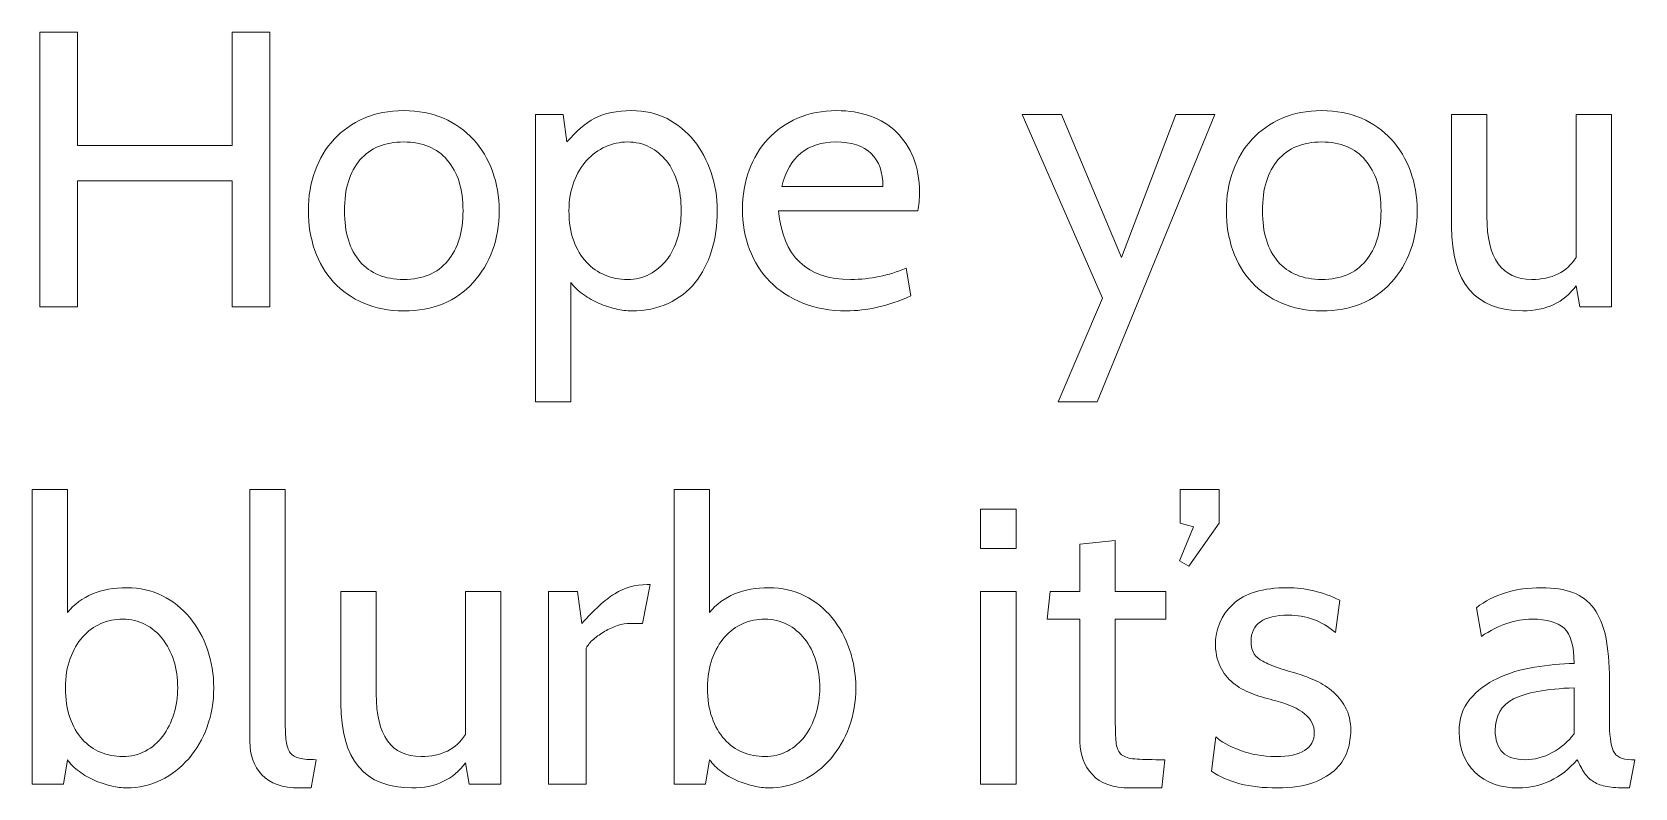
# Model space of a CAD drawing. Header units: centimetres. Extents: x -24 to 24.1, y -20.7 to 0.5.
# Drawn here: x 3.5715 to 4.0047, y -17.5064 to -17.3022 of the extents above; entities that cross this region are included whole.
import ezdxf

# ---------------------------------------------------------------- set-up
doc = ezdxf.new("R2010")
doc.units = ezdxf.units.CM
doc.header["$MEASUREMENT"] = 0
doc.layers.add('Layer 1', color=7, linetype='Continuous')

msp = doc.modelspace()

# ---------------------------------------------------------------- linework, layer by layer
at = {"layer": 'Layer 1', "color": 250, "lineweight": 9}
for points, knots in [([(3.6358, -17.37646), (3.6358, -17.37646), (3.62562, -17.37646), (3.62562, -17.37646), (3.62562, -17.37646), (3.62562, -17.37646), (3.62562, -17.34241), (3.62562, -17.34241), (3.62562, -17.34241), (3.62562, -17.34241), (3.58383, -17.34241), (3.58383, -17.34241), (3.58383, -17.34241), (3.58383, -17.34241), (3.58383, -17.37646), (3.58383, -17.37646), (3.58383, -17.37646), (3.58383, -17.37646), (3.57365, -17.37646), (3.57365, -17.37646), (3.57365, -17.37646), (3.57365, -17.37646), (3.57365, -17.30222), (3.57365, -17.30222), (3.57365, -17.30222), (3.57365, -17.30222), (3.58383, -17.30222), (3.58383, -17.30222), (3.58383, -17.30222), (3.58383, -17.30222), (3.58383, -17.33287), (3.58383, -17.33287), (3.58383, -17.33287), (3.58383, -17.33287), (3.62562, -17.33287), (3.62562, -17.33287), (3.62562, -17.33287), (3.62562, -17.33287), (3.62562, -17.30222), (3.62562, -17.30222), (3.62562, -17.30222), (3.62562, -17.30222), (3.6358, -17.30222), (3.6358, -17.30222), (3.6358, -17.30222), (3.6358, -17.30222), (3.6358, -17.37646), (3.6358, -17.37646)], [0, 0, 0, 0, 0.076923, 0.076923, 0.076923, 0.076923, 0.153846, 0.153846, 0.153846, 0.153846, 0.230769, 0.230769, 0.230769, 0.230769, 0.307692, 0.307692, 0.307692, 0.307692, 0.384615, 0.384615, 0.384615, 0.384615, 0.461538, 0.461538, 0.461538, 0.461538, 0.538462, 0.538462, 0.538462, 0.538462, 0.615385, 0.615385, 0.615385, 0.615385, 0.692308, 0.692308, 0.692308, 0.692308, 0.769231, 0.769231, 0.769231, 0.769231, 0.846154, 0.846154, 0.846154, 0.846154, 1, 1, 1, 1]), ([(3.69073, -17.36988), (3.68614, -17.37497), (3.67988, -17.37752), (3.67196, -17.37752), (3.67196, -17.37752), (3.66793, -17.37752), (3.66433, -17.37683), (3.66115, -17.37545), (3.66115, -17.37545), (3.65796, -17.37407), (3.65526, -17.37218), (3.65303, -17.36978), (3.65303, -17.36978), (3.65081, -17.36737), (3.64911, -17.36451), (3.64794, -17.36119), (3.64794, -17.36119), (3.64678, -17.35786), (3.64619, -17.35429), (3.64619, -17.35047), (3.64619, -17.35047), (3.64619, -17.34658), (3.64679, -17.343), (3.648, -17.33971), (3.648, -17.33971), (3.6492, -17.33642), (3.65091, -17.33358), (3.65314, -17.33117), (3.65314, -17.33117), (3.65537, -17.32877), (3.65807, -17.32688), (3.66125, -17.3255), (3.66125, -17.3255), (3.66443, -17.32412), (3.668, -17.32343), (3.67196, -17.32343), (3.67196, -17.32343), (3.67592, -17.32343), (3.67949, -17.32412), (3.68268, -17.3255), (3.68268, -17.3255), (3.68586, -17.32688), (3.68856, -17.32879), (3.69079, -17.33123), (3.69079, -17.33123), (3.69302, -17.33366), (3.69473, -17.33653), (3.69593, -17.33982), (3.69593, -17.33982), (3.69713, -17.3431), (3.69774, -17.34666), (3.69774, -17.35047), (3.69774, -17.35047), (3.69774, -17.35825), (3.6954, -17.36472), (3.69073, -17.36988)], [0, 0, 0, 0, 0.066667, 0.066667, 0.066667, 0.066667, 0.133333, 0.133333, 0.133333, 0.133333, 0.2, 0.2, 0.2, 0.2, 0.266667, 0.266667, 0.266667, 0.266667, 0.333333, 0.333333, 0.333333, 0.333333, 0.4, 0.4, 0.4, 0.4, 0.466667, 0.466667, 0.466667, 0.466667, 0.533333, 0.533333, 0.533333, 0.533333, 0.6, 0.6, 0.6, 0.6, 0.666667, 0.666667, 0.666667, 0.666667, 0.733333, 0.733333, 0.733333, 0.733333, 0.8, 0.8, 0.8, 0.8, 0.866667, 0.866667, 0.866667, 0.866667, 1, 1, 1, 1]), ([(3.73348, -17.37752), (3.7322, -17.37752), (3.73081, -17.37734), (3.72929, -17.37699), (3.72929, -17.37699), (3.72777, -17.37663), (3.72626, -17.37614), (3.72478, -17.3755), (3.72478, -17.3755), (3.72329, -17.37487), (3.72188, -17.37407), (3.72054, -17.37312), (3.72054, -17.37312), (3.71919, -17.37216), (3.71806, -17.37108), (3.71714, -17.36988), (3.71714, -17.36988), (3.71714, -17.36988), (3.71714, -17.40212), (3.71714, -17.40212), (3.71714, -17.40212), (3.71714, -17.40212), (3.7076, -17.40212), (3.7076, -17.40212), (3.7076, -17.40212), (3.7076, -17.40212), (3.7076, -17.32449), (3.7076, -17.32449), (3.7076, -17.32449), (3.7076, -17.32449), (3.71502, -17.32449), (3.71502, -17.32449), (3.71502, -17.32449), (3.71502, -17.32449), (3.71608, -17.33191), (3.71608, -17.33191), (3.71608, -17.33191), (3.71849, -17.32902), (3.721, -17.32688), (3.72361, -17.3255), (3.72361, -17.3255), (3.72623, -17.32412), (3.72955, -17.32343), (3.73358, -17.32343), (3.73358, -17.32343), (3.73712, -17.32343), (3.7403, -17.32415), (3.74313, -17.3256), (3.74313, -17.3256), (3.74595, -17.32705), (3.74838, -17.32903), (3.75039, -17.33154), (3.75039, -17.33154), (3.75241, -17.33405), (3.75396, -17.33693), (3.75506, -17.34019), (3.75506, -17.34019), (3.75615, -17.34344), (3.7567, -17.34687), (3.7567, -17.35047), (3.7567, -17.35047), (3.7567, -17.35436), (3.75619, -17.35797), (3.75516, -17.36129), (3.75516, -17.36129), (3.75414, -17.36461), (3.75265, -17.36748), (3.75071, -17.36988), (3.75071, -17.36988), (3.74877, -17.37229), (3.74634, -17.37416), (3.74344, -17.3755), (3.74344, -17.3755), (3.74055, -17.37685), (3.73722, -17.37752), (3.73348, -17.37752)], [0, 0, 0, 0, 0.05, 0.05, 0.05, 0.05, 0.1, 0.1, 0.1, 0.1, 0.15, 0.15, 0.15, 0.15, 0.2, 0.2, 0.2, 0.2, 0.25, 0.25, 0.25, 0.25, 0.3, 0.3, 0.3, 0.3, 0.35, 0.35, 0.35, 0.35, 0.4, 0.4, 0.4, 0.4, 0.45, 0.45, 0.45, 0.45, 0.5, 0.5, 0.5, 0.5, 0.55, 0.55, 0.55, 0.55, 0.6, 0.6, 0.6, 0.6, 0.65, 0.65, 0.65, 0.65, 0.7, 0.7, 0.7, 0.7, 0.75, 0.75, 0.75, 0.75, 0.8, 0.8, 0.8, 0.8, 0.85, 0.85, 0.85, 0.85, 0.9, 0.9, 0.9, 0.9, 1, 1, 1, 1]), ([(3.8109, -17.35047), (3.8109, -17.35047), (3.77325, -17.35047), (3.77325, -17.35047), (3.77325, -17.35047), (3.77438, -17.36285), (3.78088, -17.36903), (3.79276, -17.36903), (3.79276, -17.36903), (3.79806, -17.36903), (3.80305, -17.36801), (3.80771, -17.36596), (3.80771, -17.36596), (3.80771, -17.36596), (3.80899, -17.37349), (3.80899, -17.37349), (3.80899, -17.37349), (3.80284, -17.37617), (3.79704, -17.37752), (3.79159, -17.37752), (3.79159, -17.37752), (3.78721, -17.37752), (3.78327, -17.37681), (3.77977, -17.3754), (3.77977, -17.3754), (3.77627, -17.37398), (3.77332, -17.37206), (3.77091, -17.36962), (3.77091, -17.36962), (3.76851, -17.36718), (3.76667, -17.36428), (3.7654, -17.36092), (3.7654, -17.36092), (3.76413, -17.35756), (3.76349, -17.35394), (3.76349, -17.35005), (3.76349, -17.35005), (3.76349, -17.3463), (3.76409, -17.3428), (3.76529, -17.33955), (3.76529, -17.33955), (3.76649, -17.3363), (3.76819, -17.33349), (3.77038, -17.33112), (3.77038, -17.33112), (3.77258, -17.32875), (3.77524, -17.32688), (3.77839, -17.3255), (3.77839, -17.3255), (3.78154, -17.32412), (3.78505, -17.32343), (3.78894, -17.32343), (3.78894, -17.32343), (3.79227, -17.32343), (3.79531, -17.32393), (3.79806, -17.32491), (3.79806, -17.32491), (3.80082, -17.3259), (3.80317, -17.32735), (3.80512, -17.32926), (3.80512, -17.32926), (3.80706, -17.33117), (3.80858, -17.33349), (3.80968, -17.33621), (3.80968, -17.33621), (3.81077, -17.33893), (3.81132, -17.34199), (3.81132, -17.34538), (3.81132, -17.34538), (3.81132, -17.34736), (3.81118, -17.34906), (3.8109, -17.35047)], [0, 0, 0, 0, 0.052632, 0.052632, 0.052632, 0.052632, 0.105263, 0.105263, 0.105263, 0.105263, 0.157895, 0.157895, 0.157895, 0.157895, 0.210526, 0.210526, 0.210526, 0.210526, 0.263158, 0.263158, 0.263158, 0.263158, 0.315789, 0.315789, 0.315789, 0.315789, 0.368421, 0.368421, 0.368421, 0.368421, 0.421053, 0.421053, 0.421053, 0.421053, 0.473684, 0.473684, 0.473684, 0.473684, 0.526316, 0.526316, 0.526316, 0.526316, 0.578947, 0.578947, 0.578947, 0.578947, 0.631579, 0.631579, 0.631579, 0.631579, 0.684211, 0.684211, 0.684211, 0.684211, 0.736842, 0.736842, 0.736842, 0.736842, 0.789474, 0.789474, 0.789474, 0.789474, 0.842105, 0.842105, 0.842105, 0.842105, 0.894737, 0.894737, 0.894737, 0.894737, 1, 1, 1, 1]), ([(3.89118, -17.32449), (3.89118, -17.32449), (3.85936, -17.40212), (3.85936, -17.40212), (3.85936, -17.40212), (3.85936, -17.40212), (3.84876, -17.40212), (3.84876, -17.40212), (3.84876, -17.40212), (3.84876, -17.40212), (3.86074, -17.37412), (3.86074, -17.37412), (3.86074, -17.37412), (3.86074, -17.37412), (3.83911, -17.32449), (3.83911, -17.32449), (3.83911, -17.32449), (3.83911, -17.32449), (3.84971, -17.32449), (3.84971, -17.32449), (3.84971, -17.32449), (3.84971, -17.32449), (3.86594, -17.36309), (3.86594, -17.36309), (3.86594, -17.36309), (3.86594, -17.36309), (3.88057, -17.32449), (3.88057, -17.32449), (3.88057, -17.32449), (3.88057, -17.32449), (3.89118, -17.32449), (3.89118, -17.32449)], [0, 0, 0, 0, 0.111111, 0.111111, 0.111111, 0.111111, 0.222222, 0.222222, 0.222222, 0.222222, 0.333333, 0.333333, 0.333333, 0.333333, 0.444444, 0.444444, 0.444444, 0.444444, 0.555556, 0.555556, 0.555556, 0.555556, 0.666667, 0.666667, 0.666667, 0.666667, 0.777778, 0.777778, 0.777778, 0.777778, 1, 1, 1, 1]), ([(3.9388, -17.36988), (3.9342, -17.37497), (3.92794, -17.37752), (3.92003, -17.37752), (3.92003, -17.37752), (3.916, -17.37752), (3.91239, -17.37683), (3.90921, -17.37545), (3.90921, -17.37545), (3.90603, -17.37407), (3.90332, -17.37218), (3.9011, -17.36978), (3.9011, -17.36978), (3.89887, -17.36737), (3.89717, -17.36451), (3.896, -17.36119), (3.896, -17.36119), (3.89484, -17.35786), (3.89425, -17.35429), (3.89425, -17.35047), (3.89425, -17.35047), (3.89425, -17.34658), (3.89486, -17.343), (3.89606, -17.33971), (3.89606, -17.33971), (3.89726, -17.33642), (3.89897, -17.33358), (3.9012, -17.33117), (3.9012, -17.33117), (3.90343, -17.32877), (3.90613, -17.32688), (3.90931, -17.3255), (3.90931, -17.3255), (3.9125, -17.32412), (3.91607, -17.32343), (3.92003, -17.32343), (3.92003, -17.32343), (3.92399, -17.32343), (3.92756, -17.32412), (3.93074, -17.3255), (3.93074, -17.3255), (3.93392, -17.32688), (3.93662, -17.32879), (3.93885, -17.33123), (3.93885, -17.33123), (3.94108, -17.33366), (3.94279, -17.33653), (3.94399, -17.33982), (3.94399, -17.33982), (3.9452, -17.3431), (3.9458, -17.34666), (3.9458, -17.35047), (3.9458, -17.35047), (3.9458, -17.35825), (3.94346, -17.36472), (3.9388, -17.36988)], [0, 0, 0, 0, 0.066667, 0.066667, 0.066667, 0.066667, 0.133333, 0.133333, 0.133333, 0.133333, 0.2, 0.2, 0.2, 0.2, 0.266667, 0.266667, 0.266667, 0.266667, 0.333333, 0.333333, 0.333333, 0.333333, 0.4, 0.4, 0.4, 0.4, 0.466667, 0.466667, 0.466667, 0.466667, 0.533333, 0.533333, 0.533333, 0.533333, 0.6, 0.6, 0.6, 0.6, 0.666667, 0.666667, 0.666667, 0.666667, 0.733333, 0.733333, 0.733333, 0.733333, 0.8, 0.8, 0.8, 0.8, 0.866667, 0.866667, 0.866667, 0.866667, 1, 1, 1, 1]), ([(3.99829, -17.37646), (3.99829, -17.37646), (3.98981, -17.37646), (3.98981, -17.37646), (3.98981, -17.37646), (3.98981, -17.37646), (3.98875, -17.37073), (3.98875, -17.37073), (3.98875, -17.37073), (3.9855, -17.37525), (3.98069, -17.37752), (3.97433, -17.37752), (3.97433, -17.37752), (3.96153, -17.37752), (3.95513, -17.36992), (3.95513, -17.35472), (3.95513, -17.35472), (3.95513, -17.35472), (3.95513, -17.32449), (3.95513, -17.32449), (3.95513, -17.32449), (3.95513, -17.32449), (3.96467, -17.32449), (3.96467, -17.32449), (3.96467, -17.32449), (3.96467, -17.32449), (3.96467, -17.35206), (3.96467, -17.35206), (3.96467, -17.35206), (3.96467, -17.36338), (3.96871, -17.36903), (3.97677, -17.36903), (3.97677, -17.36903), (3.98228, -17.36903), (3.98627, -17.36705), (3.98875, -17.36309), (3.98875, -17.36309), (3.98875, -17.36309), (3.98875, -17.32449), (3.98875, -17.32449), (3.98875, -17.32449), (3.98875, -17.32449), (3.99829, -17.32449), (3.99829, -17.32449), (3.99829, -17.32449), (3.99829, -17.32449), (3.99829, -17.37646), (3.99829, -17.37646)], [0, 0, 0, 0, 0.076923, 0.076923, 0.076923, 0.076923, 0.153846, 0.153846, 0.153846, 0.153846, 0.230769, 0.230769, 0.230769, 0.230769, 0.307692, 0.307692, 0.307692, 0.307692, 0.384615, 0.384615, 0.384615, 0.384615, 0.461538, 0.461538, 0.461538, 0.461538, 0.538462, 0.538462, 0.538462, 0.538462, 0.615385, 0.615385, 0.615385, 0.615385, 0.692308, 0.692308, 0.692308, 0.692308, 0.769231, 0.769231, 0.769231, 0.769231, 0.846154, 0.846154, 0.846154, 0.846154, 1, 1, 1, 1]), ([(3.68374, -17.33679), (3.68098, -17.33354), (3.67705, -17.33191), (3.67196, -17.33191), (3.67196, -17.33191), (3.66687, -17.33191), (3.66293, -17.33352), (3.66014, -17.33674), (3.66014, -17.33674), (3.65735, -17.33996), (3.65595, -17.34453), (3.65595, -17.35047), (3.65595, -17.35047), (3.65595, -17.35641), (3.65735, -17.36099), (3.66014, -17.36421), (3.66014, -17.36421), (3.66293, -17.36742), (3.66687, -17.36903), (3.67196, -17.36903), (3.67196, -17.36903), (3.67713, -17.36903), (3.68108, -17.36737), (3.68384, -17.36405), (3.68384, -17.36405), (3.6866, -17.36073), (3.68798, -17.3562), (3.68798, -17.35047), (3.68798, -17.35047), (3.68798, -17.34461), (3.68656, -17.34004), (3.68374, -17.33679)], [0, 0, 0, 0, 0.111111, 0.111111, 0.111111, 0.111111, 0.222222, 0.222222, 0.222222, 0.222222, 0.333333, 0.333333, 0.333333, 0.333333, 0.444444, 0.444444, 0.444444, 0.444444, 0.555556, 0.555556, 0.555556, 0.555556, 0.666667, 0.666667, 0.666667, 0.666667, 0.777778, 0.777778, 0.777778, 0.777778, 1, 1, 1, 1]), ([(3.73242, -17.33191), (3.73036, -17.33191), (3.72838, -17.33234), (3.72648, -17.33319), (3.72648, -17.33319), (3.72457, -17.33403), (3.72289, -17.33526), (3.72144, -17.33685), (3.72144, -17.33685), (3.71999, -17.33844), (3.71882, -17.34038), (3.71794, -17.34268), (3.71794, -17.34268), (3.71705, -17.34498), (3.71661, -17.34757), (3.71661, -17.35047), (3.71661, -17.35047), (3.71661, -17.35358), (3.71704, -17.35629), (3.71789, -17.35859), (3.71789, -17.35859), (3.71873, -17.36088), (3.71988, -17.36281), (3.72133, -17.36437), (3.72133, -17.36437), (3.72278, -17.36592), (3.72446, -17.36709), (3.72637, -17.36787), (3.72637, -17.36787), (3.72828, -17.36864), (3.73029, -17.36903), (3.73242, -17.36903), (3.73242, -17.36903), (3.73461, -17.36903), (3.7366, -17.36856), (3.73841, -17.3676), (3.73841, -17.3676), (3.74021, -17.36665), (3.74175, -17.36536), (3.74302, -17.36373), (3.74302, -17.36373), (3.74429, -17.3621), (3.74527, -17.36016), (3.74594, -17.3579), (3.74594, -17.3579), (3.74661, -17.35563), (3.74694, -17.35316), (3.74694, -17.35047), (3.74694, -17.35047), (3.74694, -17.34772), (3.74661, -17.34521), (3.74594, -17.34294), (3.74594, -17.34294), (3.74527, -17.34068), (3.74429, -17.33874), (3.74302, -17.33711), (3.74302, -17.33711), (3.74175, -17.33548), (3.74021, -17.33421), (3.73841, -17.33329), (3.73841, -17.33329), (3.7366, -17.33237), (3.73461, -17.33191), (3.73242, -17.33191)], [0, 0, 0, 0, 0.058824, 0.058824, 0.058824, 0.058824, 0.117647, 0.117647, 0.117647, 0.117647, 0.176471, 0.176471, 0.176471, 0.176471, 0.235294, 0.235294, 0.235294, 0.235294, 0.294118, 0.294118, 0.294118, 0.294118, 0.352941, 0.352941, 0.352941, 0.352941, 0.411765, 0.411765, 0.411765, 0.411765, 0.470588, 0.470588, 0.470588, 0.470588, 0.529412, 0.529412, 0.529412, 0.529412, 0.588235, 0.588235, 0.588235, 0.588235, 0.647059, 0.647059, 0.647059, 0.647059, 0.705882, 0.705882, 0.705882, 0.705882, 0.764706, 0.764706, 0.764706, 0.764706, 0.823529, 0.823529, 0.823529, 0.823529, 0.882353, 0.882353, 0.882353, 0.882353, 1, 1, 1, 1]), ([(3.78873, -17.33191), (3.78102, -17.33191), (3.77615, -17.33591), (3.77409, -17.3439), (3.77409, -17.3439), (3.77409, -17.3439), (3.80146, -17.3439), (3.80146, -17.3439), (3.80146, -17.3439), (3.80146, -17.34008), (3.8004, -17.33713), (3.79827, -17.33504), (3.79827, -17.33504), (3.79615, -17.33296), (3.79297, -17.33191), (3.78873, -17.33191)], [0, 0, 0, 0, 0.2, 0.2, 0.2, 0.2, 0.4, 0.4, 0.4, 0.4, 0.6, 0.6, 0.6, 0.6, 1, 1, 1, 1]), ([(3.9318, -17.33679), (3.92904, -17.33354), (3.92512, -17.33191), (3.92003, -17.33191), (3.92003, -17.33191), (3.91494, -17.33191), (3.91099, -17.33352), (3.9082, -17.33674), (3.9082, -17.33674), (3.90541, -17.33996), (3.90401, -17.34453), (3.90401, -17.35047), (3.90401, -17.35047), (3.90401, -17.35641), (3.90541, -17.36099), (3.9082, -17.36421), (3.9082, -17.36421), (3.91099, -17.36742), (3.91494, -17.36903), (3.92003, -17.36903), (3.92003, -17.36903), (3.92519, -17.36903), (3.92915, -17.36737), (3.9319, -17.36405), (3.9319, -17.36405), (3.93466, -17.36073), (3.93604, -17.3562), (3.93604, -17.35047), (3.93604, -17.35047), (3.93604, -17.34461), (3.93463, -17.34004), (3.9318, -17.33679)], [0, 0, 0, 0, 0.111111, 0.111111, 0.111111, 0.111111, 0.222222, 0.222222, 0.222222, 0.222222, 0.333333, 0.333333, 0.333333, 0.333333, 0.444444, 0.444444, 0.444444, 0.444444, 0.555556, 0.555556, 0.555556, 0.555556, 0.666667, 0.666667, 0.666667, 0.666667, 0.777778, 0.777778, 0.777778, 0.777778, 1, 1, 1, 1]), ([(3.59709, -17.50637), (3.59582, -17.50637), (3.59444, -17.5062), (3.59295, -17.50584), (3.59295, -17.50584), (3.59147, -17.50549), (3.58998, -17.505), (3.5885, -17.50436), (3.5885, -17.50436), (3.58701, -17.50372), (3.58562, -17.50293), (3.58431, -17.50197), (3.58431, -17.50197), (3.583, -17.50102), (3.58192, -17.49994), (3.58108, -17.49874), (3.58108, -17.49874), (3.58108, -17.49874), (3.58001, -17.50531), (3.58001, -17.50531), (3.58001, -17.50531), (3.58001, -17.50531), (3.57153, -17.50531), (3.57153, -17.50531), (3.57153, -17.50531), (3.57153, -17.50531), (3.57153, -17.42577), (3.57153, -17.42577), (3.57153, -17.42577), (3.57153, -17.42577), (3.58108, -17.42577), (3.58108, -17.42577), (3.58108, -17.42577), (3.58108, -17.42577), (3.58108, -17.45897), (3.58108, -17.45897), (3.58108, -17.45897), (3.58475, -17.45451), (3.59013, -17.45229), (3.5972, -17.45229), (3.5972, -17.45229), (3.60066, -17.45229), (3.60384, -17.45301), (3.60674, -17.45446), (3.60674, -17.45446), (3.60964, -17.45591), (3.61211, -17.45787), (3.61416, -17.46035), (3.61416, -17.46035), (3.61621, -17.46282), (3.61781, -17.4657), (3.61894, -17.46899), (3.61894, -17.46899), (3.62007, -17.47228), (3.62063, -17.47572), (3.62063, -17.47933), (3.62063, -17.47933), (3.62063, -17.48308), (3.62003, -17.4866), (3.61883, -17.48988), (3.61883, -17.48988), (3.61763, -17.49317), (3.61597, -17.49603), (3.61385, -17.49847), (3.61385, -17.49847), (3.61173, -17.50091), (3.60923, -17.50284), (3.60637, -17.50425), (3.60637, -17.50425), (3.60351, -17.50567), (3.60041, -17.50637), (3.59709, -17.50637)], [0, 0, 0, 0, 0.052632, 0.052632, 0.052632, 0.052632, 0.105263, 0.105263, 0.105263, 0.105263, 0.157895, 0.157895, 0.157895, 0.157895, 0.210526, 0.210526, 0.210526, 0.210526, 0.263158, 0.263158, 0.263158, 0.263158, 0.315789, 0.315789, 0.315789, 0.315789, 0.368421, 0.368421, 0.368421, 0.368421, 0.421053, 0.421053, 0.421053, 0.421053, 0.473684, 0.473684, 0.473684, 0.473684, 0.526316, 0.526316, 0.526316, 0.526316, 0.578947, 0.578947, 0.578947, 0.578947, 0.631579, 0.631579, 0.631579, 0.631579, 0.684211, 0.684211, 0.684211, 0.684211, 0.736842, 0.736842, 0.736842, 0.736842, 0.789474, 0.789474, 0.789474, 0.789474, 0.842105, 0.842105, 0.842105, 0.842105, 0.894737, 0.894737, 0.894737, 0.894737, 1, 1, 1, 1]), ([(3.64831, -17.49874), (3.64831, -17.49874), (3.64693, -17.50637), (3.64693, -17.50637), (3.64693, -17.50637), (3.64693, -17.50637), (3.64386, -17.50637), (3.64386, -17.50637), (3.64386, -17.50637), (3.63919, -17.50637), (3.63578, -17.50519), (3.63362, -17.50282), (3.63362, -17.50282), (3.63147, -17.50045), (3.63039, -17.49747), (3.63039, -17.49386), (3.63039, -17.49386), (3.63039, -17.49386), (3.63039, -17.42577), (3.63039, -17.42577), (3.63039, -17.42577), (3.63039, -17.42577), (3.63994, -17.42577), (3.63994, -17.42577), (3.63994, -17.42577), (3.63994, -17.42577), (3.63994, -17.48834), (3.63994, -17.48834), (3.63994, -17.48834), (3.63994, -17.49054), (3.64002, -17.49232), (3.6402, -17.4937), (3.6402, -17.4937), (3.64038, -17.49508), (3.64075, -17.49614), (3.64131, -17.49688), (3.64131, -17.49688), (3.64188, -17.49763), (3.64271, -17.49812), (3.64381, -17.49837), (3.64381, -17.49837), (3.6449, -17.49862), (3.64641, -17.49874), (3.64831, -17.49874)], [0, 0, 0, 0, 0.083333, 0.083333, 0.083333, 0.083333, 0.166667, 0.166667, 0.166667, 0.166667, 0.25, 0.25, 0.25, 0.25, 0.333333, 0.333333, 0.333333, 0.333333, 0.416667, 0.416667, 0.416667, 0.416667, 0.5, 0.5, 0.5, 0.5, 0.583333, 0.583333, 0.583333, 0.583333, 0.666667, 0.666667, 0.666667, 0.666667, 0.75, 0.75, 0.75, 0.75, 0.833333, 0.833333, 0.833333, 0.833333, 1, 1, 1, 1]), ([(3.77059, -17.50637), (3.76932, -17.50637), (3.76794, -17.5062), (3.76646, -17.50584), (3.76646, -17.50584), (3.76497, -17.50549), (3.76349, -17.505), (3.762, -17.50436), (3.762, -17.50436), (3.76052, -17.50372), (3.75912, -17.50293), (3.75781, -17.50197), (3.75781, -17.50197), (3.75651, -17.50102), (3.75543, -17.49994), (3.75458, -17.49874), (3.75458, -17.49874), (3.75458, -17.49874), (3.75352, -17.50531), (3.75352, -17.50531), (3.75352, -17.50531), (3.75352, -17.50531), (3.74504, -17.50531), (3.74504, -17.50531), (3.74504, -17.50531), (3.74504, -17.50531), (3.74504, -17.42577), (3.74504, -17.42577), (3.74504, -17.42577), (3.74504, -17.42577), (3.75458, -17.42577), (3.75458, -17.42577), (3.75458, -17.42577), (3.75458, -17.42577), (3.75458, -17.45897), (3.75458, -17.45897), (3.75458, -17.45897), (3.75826, -17.45451), (3.76363, -17.45229), (3.7707, -17.45229), (3.7707, -17.45229), (3.77416, -17.45229), (3.77735, -17.45301), (3.78024, -17.45446), (3.78024, -17.45446), (3.78314, -17.45591), (3.78562, -17.45787), (3.78767, -17.46035), (3.78767, -17.46035), (3.78972, -17.46282), (3.79131, -17.4657), (3.79244, -17.46899), (3.79244, -17.46899), (3.79357, -17.47228), (3.79414, -17.47572), (3.79414, -17.47933), (3.79414, -17.47933), (3.79414, -17.48308), (3.79354, -17.4866), (3.79234, -17.48988), (3.79234, -17.48988), (3.79113, -17.49317), (3.78947, -17.49603), (3.78735, -17.49847), (3.78735, -17.49847), (3.78523, -17.50091), (3.78274, -17.50284), (3.77987, -17.50425), (3.77987, -17.50425), (3.77701, -17.50567), (3.77392, -17.50637), (3.77059, -17.50637)], [0, 0, 0, 0, 0.052632, 0.052632, 0.052632, 0.052632, 0.105263, 0.105263, 0.105263, 0.105263, 0.157895, 0.157895, 0.157895, 0.157895, 0.210526, 0.210526, 0.210526, 0.210526, 0.263158, 0.263158, 0.263158, 0.263158, 0.315789, 0.315789, 0.315789, 0.315789, 0.368421, 0.368421, 0.368421, 0.368421, 0.421053, 0.421053, 0.421053, 0.421053, 0.473684, 0.473684, 0.473684, 0.473684, 0.526316, 0.526316, 0.526316, 0.526316, 0.578947, 0.578947, 0.578947, 0.578947, 0.631579, 0.631579, 0.631579, 0.631579, 0.684211, 0.684211, 0.684211, 0.684211, 0.736842, 0.736842, 0.736842, 0.736842, 0.789474, 0.789474, 0.789474, 0.789474, 0.842105, 0.842105, 0.842105, 0.842105, 0.894737, 0.894737, 0.894737, 0.894737, 1, 1, 1, 1]), ([(3.89234, -17.43489), (3.89234, -17.43489), (3.88407, -17.44645), (3.88407, -17.44645), (3.88407, -17.44645), (3.88407, -17.44645), (3.88163, -17.44507), (3.88163, -17.44507), (3.88163, -17.44507), (3.88163, -17.44507), (3.88534, -17.43585), (3.88534, -17.43585), (3.88534, -17.43585), (3.88534, -17.43585), (3.88174, -17.43489), (3.88174, -17.43489), (3.88174, -17.43489), (3.88174, -17.43489), (3.88174, -17.42577), (3.88174, -17.42577), (3.88174, -17.42577), (3.88174, -17.42577), (3.89234, -17.42577), (3.89234, -17.42577), (3.89234, -17.42577), (3.89234, -17.42577), (3.89234, -17.43489), (3.89234, -17.43489)], [0, 0, 0, 0, 0.125, 0.125, 0.125, 0.125, 0.25, 0.25, 0.25, 0.25, 0.375, 0.375, 0.375, 0.375, 0.5, 0.5, 0.5, 0.5, 0.625, 0.625, 0.625, 0.625, 0.75, 0.75, 0.75, 0.75, 1, 1, 1, 1]), ([(3.83741, -17.44168), (3.83741, -17.44168), (3.82786, -17.44168), (3.82786, -17.44168), (3.82786, -17.44168), (3.82786, -17.44168), (3.82786, -17.43108), (3.82786, -17.43108), (3.82786, -17.43108), (3.82786, -17.43108), (3.83741, -17.43108), (3.83741, -17.43108), (3.83741, -17.43108), (3.83741, -17.43108), (3.83741, -17.44168), (3.83741, -17.44168)], [0, 0, 0, 0, 0.2, 0.2, 0.2, 0.2, 0.4, 0.4, 0.4, 0.4, 0.6, 0.6, 0.6, 0.6, 1, 1, 1, 1]), ([(3.8776, -17.49874), (3.8776, -17.49874), (3.87686, -17.50637), (3.87686, -17.50637), (3.87686, -17.50637), (3.87686, -17.50637), (3.86827, -17.50637), (3.86827, -17.50637), (3.86827, -17.50637), (3.86367, -17.50637), (3.86026, -17.50517), (3.85804, -17.50277), (3.85804, -17.50277), (3.85581, -17.50036), (3.85469, -17.49743), (3.85469, -17.49397), (3.85469, -17.49397), (3.85469, -17.49397), (3.85469, -17.46077), (3.85469, -17.46077), (3.85469, -17.46077), (3.85469, -17.46077), (3.84579, -17.46077), (3.84579, -17.46077), (3.84579, -17.46077), (3.84579, -17.46077), (3.84663, -17.45335), (3.84663, -17.45335), (3.84663, -17.45335), (3.84663, -17.45335), (3.85469, -17.45335), (3.85469, -17.45335), (3.85469, -17.45335), (3.85469, -17.45335), (3.85469, -17.44051), (3.85469, -17.44051), (3.85469, -17.44051), (3.85469, -17.44051), (3.86424, -17.43956), (3.86424, -17.43956), (3.86424, -17.43956), (3.86424, -17.43956), (3.86424, -17.45335), (3.86424, -17.45335), (3.86424, -17.45335), (3.86424, -17.45335), (3.87792, -17.45335), (3.87792, -17.45335), (3.87792, -17.45335), (3.87792, -17.45335), (3.87792, -17.46077), (3.87792, -17.46077), (3.87792, -17.46077), (3.87792, -17.46077), (3.86424, -17.46077), (3.86424, -17.46077), (3.86424, -17.46077), (3.86424, -17.46077), (3.86424, -17.48813), (3.86424, -17.48813), (3.86424, -17.48813), (3.86424, -17.49061), (3.86431, -17.49255), (3.86445, -17.49397), (3.86445, -17.49397), (3.86459, -17.49538), (3.865, -17.49644), (3.86567, -17.49715), (3.86567, -17.49715), (3.86634, -17.49785), (3.86742, -17.4983), (3.86891, -17.49847), (3.86891, -17.49847), (3.87039, -17.49865), (3.87248, -17.49874), (3.87516, -17.49874), (3.87516, -17.49874), (3.87516, -17.49874), (3.8776, -17.49874), (3.8776, -17.49874)], [0, 0, 0, 0, 0.047619, 0.047619, 0.047619, 0.047619, 0.095238, 0.095238, 0.095238, 0.095238, 0.142857, 0.142857, 0.142857, 0.142857, 0.190476, 0.190476, 0.190476, 0.190476, 0.238095, 0.238095, 0.238095, 0.238095, 0.285714, 0.285714, 0.285714, 0.285714, 0.333333, 0.333333, 0.333333, 0.333333, 0.380952, 0.380952, 0.380952, 0.380952, 0.428571, 0.428571, 0.428571, 0.428571, 0.47619, 0.47619, 0.47619, 0.47619, 0.52381, 0.52381, 0.52381, 0.52381, 0.571429, 0.571429, 0.571429, 0.571429, 0.619048, 0.619048, 0.619048, 0.619048, 0.666667, 0.666667, 0.666667, 0.666667, 0.714286, 0.714286, 0.714286, 0.714286, 0.761905, 0.761905, 0.761905, 0.761905, 0.809524, 0.809524, 0.809524, 0.809524, 0.857143, 0.857143, 0.857143, 0.857143, 0.904762, 0.904762, 0.904762, 0.904762, 1, 1, 1, 1]), ([(3.69816, -17.50531), (3.69816, -17.50531), (3.68967, -17.50531), (3.68967, -17.50531), (3.68967, -17.50531), (3.68967, -17.50531), (3.68861, -17.49959), (3.68861, -17.49959), (3.68861, -17.49959), (3.68536, -17.50411), (3.68055, -17.50637), (3.67419, -17.50637), (3.67419, -17.50637), (3.66139, -17.50637), (3.65499, -17.49877), (3.65499, -17.48357), (3.65499, -17.48357), (3.65499, -17.48357), (3.65499, -17.45335), (3.65499, -17.45335), (3.65499, -17.45335), (3.65499, -17.45335), (3.66454, -17.45335), (3.66454, -17.45335), (3.66454, -17.45335), (3.66454, -17.45335), (3.66454, -17.48092), (3.66454, -17.48092), (3.66454, -17.48092), (3.66454, -17.49223), (3.66857, -17.49789), (3.67663, -17.49789), (3.67663, -17.49789), (3.68214, -17.49789), (3.68614, -17.49591), (3.68861, -17.49195), (3.68861, -17.49195), (3.68861, -17.49195), (3.68861, -17.45335), (3.68861, -17.45335), (3.68861, -17.45335), (3.68861, -17.45335), (3.69816, -17.45335), (3.69816, -17.45335), (3.69816, -17.45335), (3.69816, -17.45335), (3.69816, -17.50531), (3.69816, -17.50531)], [0, 0, 0, 0, 0.076923, 0.076923, 0.076923, 0.076923, 0.153846, 0.153846, 0.153846, 0.153846, 0.230769, 0.230769, 0.230769, 0.230769, 0.307692, 0.307692, 0.307692, 0.307692, 0.384615, 0.384615, 0.384615, 0.384615, 0.461538, 0.461538, 0.461538, 0.461538, 0.538462, 0.538462, 0.538462, 0.538462, 0.615385, 0.615385, 0.615385, 0.615385, 0.692308, 0.692308, 0.692308, 0.692308, 0.769231, 0.769231, 0.769231, 0.769231, 0.846154, 0.846154, 0.846154, 0.846154, 1, 1, 1, 1]), ([(3.73857, -17.45144), (3.73857, -17.45144), (3.73644, -17.46194), (3.73644, -17.46194), (3.73644, -17.46194), (3.73644, -17.46194), (3.73316, -17.46194), (3.73316, -17.46194), (3.73316, -17.46194), (3.7321, -17.46194), (3.73097, -17.46213), (3.72976, -17.46252), (3.72976, -17.46252), (3.72856, -17.46291), (3.72741, -17.46342), (3.72632, -17.46406), (3.72632, -17.46406), (3.72522, -17.4647), (3.72421, -17.4654), (3.72329, -17.46618), (3.72329, -17.46618), (3.72238, -17.46696), (3.7217, -17.46777), (3.72128, -17.46862), (3.72128, -17.46862), (3.72128, -17.46862), (3.72128, -17.50531), (3.72128, -17.50531), (3.72128, -17.50531), (3.72128, -17.50531), (3.7111, -17.50531), (3.7111, -17.50531), (3.7111, -17.50531), (3.7111, -17.50531), (3.7111, -17.45335), (3.7111, -17.45335), (3.7111, -17.45335), (3.7111, -17.45335), (3.71895, -17.45335), (3.71895, -17.45335), (3.71895, -17.45335), (3.71895, -17.45335), (3.72011, -17.46194), (3.72011, -17.46194), (3.72011, -17.46194), (3.72337, -17.45826), (3.72632, -17.45559), (3.72897, -17.45393), (3.72897, -17.45393), (3.73162, -17.45227), (3.73454, -17.45144), (3.73772, -17.45144), (3.73772, -17.45144), (3.73772, -17.45144), (3.73857, -17.45144), (3.73857, -17.45144)], [0, 0, 0, 0, 0.066667, 0.066667, 0.066667, 0.066667, 0.133333, 0.133333, 0.133333, 0.133333, 0.2, 0.2, 0.2, 0.2, 0.266667, 0.266667, 0.266667, 0.266667, 0.333333, 0.333333, 0.333333, 0.333333, 0.4, 0.4, 0.4, 0.4, 0.466667, 0.466667, 0.466667, 0.466667, 0.533333, 0.533333, 0.533333, 0.533333, 0.6, 0.6, 0.6, 0.6, 0.666667, 0.666667, 0.666667, 0.666667, 0.733333, 0.733333, 0.733333, 0.733333, 0.8, 0.8, 0.8, 0.8, 0.866667, 0.866667, 0.866667, 0.866667, 1, 1, 1, 1]), ([(3.83741, -17.50531), (3.83741, -17.50531), (3.82786, -17.50531), (3.82786, -17.50531), (3.82786, -17.50531), (3.82786, -17.50531), (3.82786, -17.45335), (3.82786, -17.45335), (3.82786, -17.45335), (3.82786, -17.45335), (3.83741, -17.45335), (3.83741, -17.45335), (3.83741, -17.45335), (3.83741, -17.45335), (3.83741, -17.50531), (3.83741, -17.50531)], [0, 0, 0, 0, 0.2, 0.2, 0.2, 0.2, 0.4, 0.4, 0.4, 0.4, 0.6, 0.6, 0.6, 0.6, 1, 1, 1, 1]), ([(3.90804, -17.50637), (3.90048, -17.50637), (3.89454, -17.50485), (3.89022, -17.50181), (3.89022, -17.50181), (3.89022, -17.50181), (3.89139, -17.49259), (3.89139, -17.49259), (3.89139, -17.49259), (3.8928, -17.49386), (3.89498, -17.49506), (3.89791, -17.49619), (3.89791, -17.49619), (3.90085, -17.49732), (3.90408, -17.49789), (3.90762, -17.49789), (3.90762, -17.49789), (3.91454, -17.49789), (3.91801, -17.49573), (3.91801, -17.49142), (3.91801, -17.49142), (3.91801, -17.48753), (3.91454, -17.48467), (3.90762, -17.48283), (3.90762, -17.48283), (3.90549, -17.48233), (3.9035, -17.48175), (3.90162, -17.48108), (3.90162, -17.48108), (3.89975, -17.48041), (3.89807, -17.47953), (3.89659, -17.47843), (3.89659, -17.47843), (3.8951, -17.47733), (3.89388, -17.47594), (3.89293, -17.47424), (3.89293, -17.47424), (3.89197, -17.47254), (3.89143, -17.47042), (3.89128, -17.46788), (3.89128, -17.46788), (3.89128, -17.46342), (3.89287, -17.45971), (3.89606, -17.45674), (3.89606, -17.45674), (3.89924, -17.45377), (3.90415, -17.45229), (3.9108, -17.45229), (3.9108, -17.45229), (3.91554, -17.45229), (3.92024, -17.45342), (3.9249, -17.45568), (3.9249, -17.45568), (3.9249, -17.45568), (3.92374, -17.46438), (3.92374, -17.46438), (3.92374, -17.46438), (3.92006, -17.46127), (3.91582, -17.45971), (3.91101, -17.45971), (3.91101, -17.45971), (3.90429, -17.45971), (3.90093, -17.46206), (3.90093, -17.46676), (3.90093, -17.46676), (3.90093, -17.46789), (3.90111, -17.46887), (3.90146, -17.46964), (3.90146, -17.46964), (3.90182, -17.47042), (3.90245, -17.47113), (3.90337, -17.47173), (3.90337, -17.47173), (3.90429, -17.47233), (3.90553, -17.47291), (3.90709, -17.4735), (3.90709, -17.4735), (3.90864, -17.47406), (3.91062, -17.4747), (3.91302, -17.47541), (3.91302, -17.47541), (3.91451, -17.47583), (3.91612, -17.47641), (3.91785, -17.47716), (3.91785, -17.47716), (3.91958, -17.4779), (3.92119, -17.47887), (3.92268, -17.48007), (3.92268, -17.48007), (3.92416, -17.48128), (3.9254, -17.48276), (3.92639, -17.48453), (3.92639, -17.48453), (3.92738, -17.48629), (3.92787, -17.48842), (3.92787, -17.49089), (3.92787, -17.49089), (3.92787, -17.49259), (3.92759, -17.49435), (3.92702, -17.49619), (3.92702, -17.49619), (3.92646, -17.49803), (3.92543, -17.49969), (3.92395, -17.50118), (3.92395, -17.50118), (3.92246, -17.50266), (3.92043, -17.5039), (3.91785, -17.50489), (3.91785, -17.50489), (3.91527, -17.50588), (3.912, -17.50637), (3.90804, -17.50637)], [0, 0, 0, 0, 0.034483, 0.034483, 0.034483, 0.034483, 0.068966, 0.068966, 0.068966, 0.068966, 0.103448, 0.103448, 0.103448, 0.103448, 0.137931, 0.137931, 0.137931, 0.137931, 0.172414, 0.172414, 0.172414, 0.172414, 0.206897, 0.206897, 0.206897, 0.206897, 0.241379, 0.241379, 0.241379, 0.241379, 0.275862, 0.275862, 0.275862, 0.275862, 0.310345, 0.310345, 0.310345, 0.310345, 0.344828, 0.344828, 0.344828, 0.344828, 0.37931, 0.37931, 0.37931, 0.37931, 0.413793, 0.413793, 0.413793, 0.413793, 0.448276, 0.448276, 0.448276, 0.448276, 0.482759, 0.482759, 0.482759, 0.482759, 0.517241, 0.517241, 0.517241, 0.517241, 0.551724, 0.551724, 0.551724, 0.551724, 0.586207, 0.586207, 0.586207, 0.586207, 0.62069, 0.62069, 0.62069, 0.62069, 0.655172, 0.655172, 0.655172, 0.655172, 0.689655, 0.689655, 0.689655, 0.689655, 0.724138, 0.724138, 0.724138, 0.724138, 0.758621, 0.758621, 0.758621, 0.758621, 0.793103, 0.793103, 0.793103, 0.793103, 0.827586, 0.827586, 0.827586, 0.827586, 0.862069, 0.862069, 0.862069, 0.862069, 0.896552, 0.896552, 0.896552, 0.896552, 0.931034, 0.931034, 0.931034, 0.931034, 1, 1, 1, 1]), ([(4.00466, -17.49874), (4.00466, -17.49874), (4.00317, -17.50637), (4.00317, -17.50637), (4.00317, -17.50637), (4.00317, -17.50637), (4.00243, -17.50637), (4.00243, -17.50637), (4.00243, -17.50637), (4.00031, -17.50637), (3.99854, -17.50625), (3.99713, -17.506), (3.99713, -17.506), (3.99571, -17.50576), (3.99451, -17.50533), (3.99352, -17.50473), (3.99352, -17.50473), (3.99253, -17.50413), (3.9917, -17.50333), (3.99103, -17.50234), (3.99103, -17.50234), (3.99036, -17.50135), (3.9897, -17.50015), (3.98907, -17.49874), (3.98907, -17.49874), (3.98468, -17.50383), (3.97938, -17.50637), (3.97316, -17.50637), (3.97316, -17.50637), (3.96828, -17.50637), (3.96439, -17.50498), (3.96149, -17.50218), (3.96149, -17.50218), (3.95859, -17.49939), (3.95714, -17.49577), (3.95714, -17.49131), (3.95714, -17.49131), (3.95714, -17.48771), (3.95812, -17.48474), (3.96006, -17.48241), (3.96006, -17.48241), (3.962, -17.48007), (3.96448, -17.4782), (3.96748, -17.47679), (3.96748, -17.47679), (3.97049, -17.47537), (3.97383, -17.47436), (3.97751, -17.47376), (3.97751, -17.47376), (3.98118, -17.47316), (3.98475, -17.47283), (3.98822, -17.47275), (3.98822, -17.47275), (3.98822, -17.46809), (3.98732, -17.46492), (3.98551, -17.46326), (3.98551, -17.46326), (3.98371, -17.4616), (3.98083, -17.46077), (3.97687, -17.46077), (3.97687, -17.46077), (3.97234, -17.46077), (3.96778, -17.46233), (3.96319, -17.46544), (3.96319, -17.46544), (3.96319, -17.46544), (3.96181, -17.4577), (3.96181, -17.4577), (3.96181, -17.4577), (3.96648, -17.45409), (3.97234, -17.45229), (3.97941, -17.45229), (3.97941, -17.45229), (3.98274, -17.45229), (3.98557, -17.45273), (3.9879, -17.45361), (3.9879, -17.45361), (3.99023, -17.4545), (3.99212, -17.45591), (3.99357, -17.45786), (3.99357, -17.45786), (3.99502, -17.4598), (3.99608, -17.46236), (3.99675, -17.46554), (3.99675, -17.46554), (3.99743, -17.46873), (3.99776, -17.47261), (3.99776, -17.47721), (3.99776, -17.47721), (3.99776, -17.47721), (3.99776, -17.48782), (3.99776, -17.48782), (3.99776, -17.48782), (3.99776, -17.49192), (3.99812, -17.49476), (3.99882, -17.49635), (3.99882, -17.49635), (3.99953, -17.49794), (4.00116, -17.49874), (4.0037, -17.49874), (4.0037, -17.49874), (4.0037, -17.49874), (4.00466, -17.49874), (4.00466, -17.49874)], [0, 0, 0, 0, 0.037037, 0.037037, 0.037037, 0.037037, 0.074074, 0.074074, 0.074074, 0.074074, 0.111111, 0.111111, 0.111111, 0.111111, 0.148148, 0.148148, 0.148148, 0.148148, 0.185185, 0.185185, 0.185185, 0.185185, 0.222222, 0.222222, 0.222222, 0.222222, 0.259259, 0.259259, 0.259259, 0.259259, 0.296296, 0.296296, 0.296296, 0.296296, 0.333333, 0.333333, 0.333333, 0.333333, 0.37037, 0.37037, 0.37037, 0.37037, 0.407407, 0.407407, 0.407407, 0.407407, 0.444444, 0.444444, 0.444444, 0.444444, 0.481481, 0.481481, 0.481481, 0.481481, 0.518519, 0.518519, 0.518519, 0.518519, 0.555556, 0.555556, 0.555556, 0.555556, 0.592593, 0.592593, 0.592593, 0.592593, 0.62963, 0.62963, 0.62963, 0.62963, 0.666667, 0.666667, 0.666667, 0.666667, 0.703704, 0.703704, 0.703704, 0.703704, 0.740741, 0.740741, 0.740741, 0.740741, 0.777778, 0.777778, 0.777778, 0.777778, 0.814815, 0.814815, 0.814815, 0.814815, 0.851852, 0.851852, 0.851852, 0.851852, 0.888889, 0.888889, 0.888889, 0.888889, 0.925926, 0.925926, 0.925926, 0.925926, 1, 1, 1, 1]), ([(3.59603, -17.46077), (3.59398, -17.46077), (3.59202, -17.46118), (3.59014, -17.46199), (3.59014, -17.46199), (3.58827, -17.4628), (3.58663, -17.46401), (3.58521, -17.4656), (3.58521, -17.4656), (3.5838, -17.46719), (3.58267, -17.46913), (3.58182, -17.47143), (3.58182, -17.47143), (3.58097, -17.47373), (3.58055, -17.47636), (3.58055, -17.47933), (3.58055, -17.47933), (3.58055, -17.48237), (3.58095, -17.48506), (3.58176, -17.48739), (3.58176, -17.48739), (3.58258, -17.48972), (3.58369, -17.49167), (3.5851, -17.49322), (3.5851, -17.49322), (3.58652, -17.49478), (3.58816, -17.49595), (3.59004, -17.49672), (3.59004, -17.49672), (3.59191, -17.4975), (3.59391, -17.49789), (3.59603, -17.49789), (3.59603, -17.49789), (3.59829, -17.49789), (3.60034, -17.49739), (3.60218, -17.49641), (3.60218, -17.49641), (3.60402, -17.49542), (3.60557, -17.49407), (3.60685, -17.49238), (3.60685, -17.49238), (3.60812, -17.49068), (3.60911, -17.4887), (3.60982, -17.48644), (3.60982, -17.48644), (3.61052, -17.48417), (3.61088, -17.48181), (3.61088, -17.47933), (3.61088, -17.47933), (3.61088, -17.47671), (3.61052, -17.47428), (3.60982, -17.47201), (3.60982, -17.47201), (3.60911, -17.46975), (3.6081, -17.46779), (3.60679, -17.46613), (3.60679, -17.46613), (3.60549, -17.46447), (3.60391, -17.46316), (3.60207, -17.4622), (3.60207, -17.4622), (3.60024, -17.46125), (3.59822, -17.46077), (3.59603, -17.46077)], [0, 0, 0, 0, 0.058824, 0.058824, 0.058824, 0.058824, 0.117647, 0.117647, 0.117647, 0.117647, 0.176471, 0.176471, 0.176471, 0.176471, 0.235294, 0.235294, 0.235294, 0.235294, 0.294118, 0.294118, 0.294118, 0.294118, 0.352941, 0.352941, 0.352941, 0.352941, 0.411765, 0.411765, 0.411765, 0.411765, 0.470588, 0.470588, 0.470588, 0.470588, 0.529412, 0.529412, 0.529412, 0.529412, 0.588235, 0.588235, 0.588235, 0.588235, 0.647059, 0.647059, 0.647059, 0.647059, 0.705882, 0.705882, 0.705882, 0.705882, 0.764706, 0.764706, 0.764706, 0.764706, 0.823529, 0.823529, 0.823529, 0.823529, 0.882353, 0.882353, 0.882353, 0.882353, 1, 1, 1, 1]), ([(3.76953, -17.46077), (3.76748, -17.46077), (3.76552, -17.46118), (3.76365, -17.46199), (3.76365, -17.46199), (3.76177, -17.4628), (3.76013, -17.46401), (3.75872, -17.4656), (3.75872, -17.4656), (3.7573, -17.46719), (3.75617, -17.46913), (3.75532, -17.47143), (3.75532, -17.47143), (3.75447, -17.47373), (3.75405, -17.47636), (3.75405, -17.47933), (3.75405, -17.47933), (3.75405, -17.48237), (3.75446, -17.48506), (3.75527, -17.48739), (3.75527, -17.48739), (3.75608, -17.48972), (3.7572, -17.49167), (3.75861, -17.49322), (3.75861, -17.49322), (3.76002, -17.49478), (3.76167, -17.49595), (3.76354, -17.49672), (3.76354, -17.49672), (3.76542, -17.4975), (3.76741, -17.49789), (3.76953, -17.49789), (3.76953, -17.49789), (3.7718, -17.49789), (3.77385, -17.49739), (3.77569, -17.49641), (3.77569, -17.49641), (3.77752, -17.49542), (3.77908, -17.49407), (3.78035, -17.49238), (3.78035, -17.49238), (3.78162, -17.49068), (3.78261, -17.4887), (3.78332, -17.48644), (3.78332, -17.48644), (3.78403, -17.48417), (3.78438, -17.48181), (3.78438, -17.47933), (3.78438, -17.47933), (3.78438, -17.47671), (3.78403, -17.47428), (3.78332, -17.47201), (3.78332, -17.47201), (3.78261, -17.46975), (3.78161, -17.46779), (3.7803, -17.46613), (3.7803, -17.46613), (3.77899, -17.46447), (3.77742, -17.46316), (3.77558, -17.4622), (3.77558, -17.4622), (3.77374, -17.46125), (3.77173, -17.46077), (3.76953, -17.46077)], [0, 0, 0, 0, 0.058824, 0.058824, 0.058824, 0.058824, 0.117647, 0.117647, 0.117647, 0.117647, 0.176471, 0.176471, 0.176471, 0.176471, 0.235294, 0.235294, 0.235294, 0.235294, 0.294118, 0.294118, 0.294118, 0.294118, 0.352941, 0.352941, 0.352941, 0.352941, 0.411765, 0.411765, 0.411765, 0.411765, 0.470588, 0.470588, 0.470588, 0.470588, 0.529412, 0.529412, 0.529412, 0.529412, 0.588235, 0.588235, 0.588235, 0.588235, 0.647059, 0.647059, 0.647059, 0.647059, 0.705882, 0.705882, 0.705882, 0.705882, 0.764706, 0.764706, 0.764706, 0.764706, 0.823529, 0.823529, 0.823529, 0.823529, 0.882353, 0.882353, 0.882353, 0.882353, 1, 1, 1, 1]), ([(3.98822, -17.49174), (3.98822, -17.49174), (3.98822, -17.47933), (3.98822, -17.47933), (3.98822, -17.47933), (3.98058, -17.47961), (3.97512, -17.48062), (3.97183, -17.48235), (3.97183, -17.48235), (3.96854, -17.48408), (3.9669, -17.4869), (3.9669, -17.49078), (3.9669, -17.49078), (3.9669, -17.49609), (3.96959, -17.49874), (3.97496, -17.49874), (3.97496, -17.49874), (3.97751, -17.49874), (3.97996, -17.4981), (3.98233, -17.49683), (3.98233, -17.49683), (3.9847, -17.49556), (3.98666, -17.49386), (3.98822, -17.49174)], [0, 0, 0, 0, 0.142857, 0.142857, 0.142857, 0.142857, 0.285714, 0.285714, 0.285714, 0.285714, 0.428571, 0.428571, 0.428571, 0.428571, 0.571429, 0.571429, 0.571429, 0.571429, 0.714286, 0.714286, 0.714286, 0.714286, 1, 1, 1, 1])]:
    msp.add_open_spline(points, degree=3, knots=knots, dxfattribs=at)

doc.saveas('drawing.dxf')
